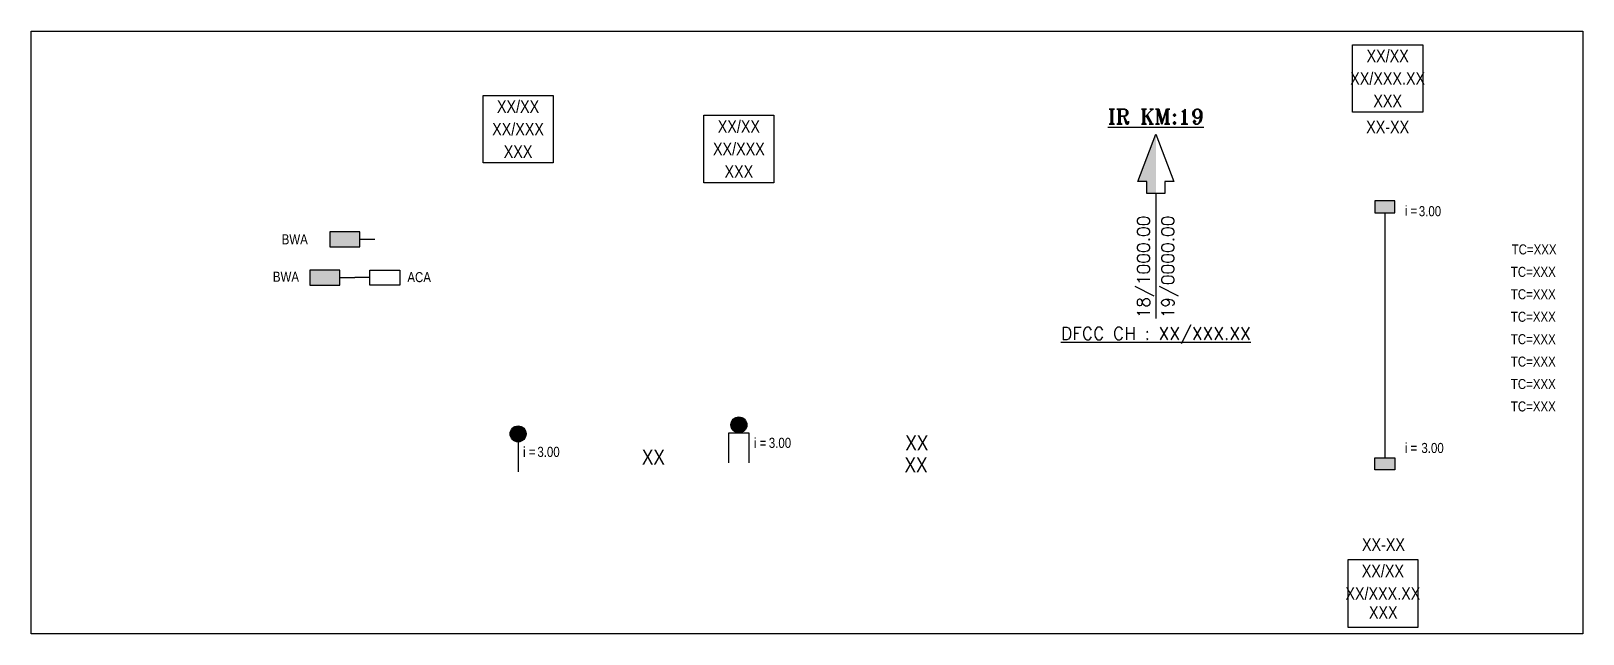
# Model space of a CAD drawing. Header units: metres. Extents: x -21565 to -21410, y 8906 to 8966.
import ezdxf
from ezdxf.enums import TextEntityAlignment as Align

# ---------------------------------------------------------------- set-up
doc = ezdxf.new("R2010")
doc.units = ezdxf.units.M
doc.header["$MEASUREMENT"] = 0
for name, color, linetype in [('OHE-MAIN', 7, 'Continuous'), ('OHE-SYM-IR ANC', 7, 'Continuous'), ('OHE-SYM-IR KM', 7, 'Continuous'), ('OHE-SYM-IR MAST', 7, 'Continuous'), ('OHE-SYM-IR PORTAL', 7, 'Continuous'), ('OHE-SYM-STRUCTURE', 7, 'Continuous')]:
    doc.layers.add(name, color=color, linetype=linetype)
doc.styles.add('AERIAL NARROW-HIDE INFORMATION', font='ARIALN.TTF')
doc.styles.add('AERIAL NARROW-MAIN', font='ARIALN.TTF')
doc.styles.add('ROMANT-GENERAL', font='romant.shx')

# ---------------------------------------------------------------- blocks, each defined once
blk = doc.blocks.new('*U56')
at = {"layer": 'OHE-SYM-IR ANC'}
h = blk.add_hatch(color=256, dxfattribs=at)
h.dxf.hatch_style = 1
h.paths.add_polyline_path([(-1.5, -0.75), (-1.5, 0.75), (-4.5, 0.75), (-4.5, -0.75)])
blk.add_line((-1.5, 0), (0, 0), dxfattribs=at)
blk.add_lwpolyline([(-1.5, -0.75), (-1.5, 0.75), (-4.5, 0.75), (-4.5, -0.75)], close=True, dxfattribs=at)
at = {"layer": 'OHE-SYM-IR ANC', "style": 'AERIAL NARROW-MAIN'}
blk.add_attdef('ANCHOR_TYPE1', text='', height=1, dxfattribs=at).set_placement((-8, 0), align=Align.MIDDLE_CENTER)
at = {"layer": 'OHE-SYM-IR ANC', "style": 'AERIAL NARROW-HIDE INFORMATION', "flags": 1}
for tag, p in [('ANCHOR_NATURE1', (-10.33, -2.51)), ('ANCHOR_FOUNDATION1', (-10.33, -4.21)), ('WIRE_SYSTEM', (-10.39, -6.01))]:
    blk.add_attdef(tag, text='', height=1, dxfattribs=at).set_placement(p, align=Align.MIDDLE_CENTER)
blk = doc.blocks.new('*U57')
at = {"layer": 'OHE-SYM-IR ANC'}
h = blk.add_hatch(color=256, dxfattribs=at)
h.dxf.hatch_style = 1
h.paths.add_polyline_path([(-1.5, -0.75), (-1.5, 0.75), (-4.5, 0.75), (-4.5, -0.75)])
for p in [(-1.5, 0), (1.5, 0)]:
    blk.add_line(p, (0, 0), dxfattribs=at)
for points in [[(-1.5, -0.75), (-1.5, 0.75), (-4.5, 0.75), (-4.5, -0.75)], [(1.5, -0.75), (1.5, 0.75), (4.5, 0.75), (4.5, -0.75)]]:
    blk.add_lwpolyline(points, close=True, dxfattribs=at)
at = {"layer": 'OHE-SYM-IR ANC', "style": 'AERIAL NARROW-MAIN'}
for tag, p in [('ANCHOR_TYPE1', (-8.82, -2.36)), ('ANCHOR_TYPE2', (8.42, -2.52))]:
    blk.add_attdef(tag, text='', height=1, dxfattribs=at).set_placement(p, align=Align.MIDDLE_CENTER)
at = {"layer": 'OHE-SYM-IR ANC', "style": 'AERIAL NARROW-HIDE INFORMATION', "flags": 1}
for tag, p in [('ANCHOR_NATURE1', (-8.82, -5.11)), ('ANCHOR_NATURE2', (8.42, -5.11)), ('ANCHOR_FOUNDATION1', (-8.82, -6.49)), ('ANCHOR_FOUNDATION2', (8.42, -6.41)), ('WIRE_SYSTEM1', (-8.94, -8)), ('WIRE_SYSTEM2', (8.37, -8))]:
    blk.add_attdef(tag, text='', height=1, dxfattribs=at).set_placement(p, align=Align.MIDDLE_CENTER)
blk = doc.blocks.new('IR_KM_STONE')
at = {"layer": 'OHE-SYM-IR KM'}
h = blk.add_hatch(color=256, dxfattribs=at)
h.dxf.hatch_style = 1
h.paths.add_polyline_path([(0, 0), (-1.8, -4.74), (-0.89, -4.74), (-0.89, -5.93), (0, -5.93)])
blk.add_line((0, -5.93), (0, -18.43), dxfattribs=at)
blk.add_lwpolyline([(-0.89, -4.74), (-1.8, -4.74), (0, 0), (1.8, -4.74), (0.89, -4.74), (0.89, -5.93), (-0.89, -5.93)], close=True, dxfattribs=at)
at = {"layer": 'OHE-SYM-IR KM', "style": 'ROMANT-GENERAL'}
blk.add_attdef('KM', text='', height=1.5, dxfattribs=at).set_placement((0, 1), align=Align.CENTER)
for tag, p in [('RIGHT_KM', (1.82, -18.43)), ('LEFT_KM', (-0.61, -18.43))]:
    blk.add_attdef(tag, p, '', height=1.25, rotation=90, dxfattribs=at)
blk.add_attdef('DFCC_CHAINAGE', text='', height=1.25, dxfattribs=at).set_placement((0, -19.93), align=Align.MIDDLE_CENTER)
blk = doc.blocks.new('*U54')
at = {"layer": 'OHE-SYM-IR MAST'}
h = blk.add_hatch(color=256, dxfattribs=at)
h.dxf.hatch_style = 1
h.paths.add_polyline_path([(0.8, 0.8, 1), (-0.8, 0.8, 1)])
blk.add_line((0, 0), (0, -3), dxfattribs=at)
blk.add_lwpolyline([(-3.5, 34.62), (3.5, 34.62), (3.5, 27.87), (-3.5, 27.87)], close=True, dxfattribs=at)
blk.add_circle((0, 0.8), 0.8, dxfattribs=at)
at = {"layer": 'OHE-SYM-IR MAST', "style": 'AERIAL NARROW-MAIN'}
blk.add_text('i =', height=1, dxfattribs=at).set_placement((0.5, -1.5))
for tag, height, p in [('MAST_NUMBER1', 1.25, (0, 33.5)), ('MAST_CHAINAGE1', 1.25, (0, 31.25)), ('MAST_TYPE1', 1.25, (0, 29)), ('SPAN1', 1.5, (13.52, -1.53))]:
    blk.add_attdef(tag, text='', height=height, dxfattribs=at).set_placement(p, align=Align.MIDDLE_CENTER)
blk.add_attdef('IMPLANTATION1', (1.93, -1.5), '', height=1, dxfattribs=at)
blk = doc.blocks.new('*U55')
at = {"layer": 'OHE-SYM-IR MAST'}
h = blk.add_hatch(color=256, dxfattribs=at)
h.dxf.hatch_style = 1
h.paths.add_polyline_path([(0.8, 0.8, 1), (-0.8, 0.8, 1)])
blk.add_lwpolyline([(-3.5, 31.75), (3.5, 31.75), (3.5, 25), (-3.5, 25)], close=True, dxfattribs=at)
blk.add_lwpolyline([(-1, -3), (-1, 0), (1, 0), (1, -3)], dxfattribs=at)
blk.add_circle((0, 0.8), 0.8, dxfattribs=at)
at = {"layer": 'OHE-SYM-IR MAST', "style": 'AERIAL NARROW-MAIN'}
blk.add_text('i =', height=1, dxfattribs=at).set_placement((1.5, -1.5))
for tag, height, p in [('MAST_NUMBER1', 1.25, (0, 30.62)), ('CHAINAGE1', 1.25, (0, 28.38)), ('MAST_TYPE1', 1.25, (0, 26.12)), ('SPAN1', 1.5, (17.78, -1)), ('SPAN2', 1.5, (17.7, -3.19))]:
    blk.add_attdef(tag, text='', height=height, dxfattribs=at).set_placement(p, align=Align.MIDDLE_CENTER)
blk.add_attdef('IMPLANTATION1', (2.99, -1.49), '', height=1, dxfattribs=at)
blk = doc.blocks.new('*U67')
at = {"layer": 'OHE-SYM-STRUCTURE', "linetype": 'ByBlock', "lineweight": -2}
h = blk.add_hatch(color=0, dxfattribs=at)
h.dxf.hatch_style = 1
h.paths.add_polyline_path([(-1, 24.5), (1, 24.5), (1, 25.7), (-1, 25.7)])
h = blk.add_hatch(color=0, dxfattribs=at)
h.dxf.hatch_style = 1
h.paths.add_polyline_path([(-1, -1.2), (1, -1.2), (1, 0), (-1, 0)])
at = {"layer": 'OHE-SYM-IR PORTAL', "linetype": 'ByBlock', "lineweight": -2}
blk.add_line((0, 24.5, 0), (0, 0), dxfattribs=at)
at = {"layer": 'OHE-SYM-IR PORTAL', "linetype": 'ByBlock', "lineweight": -2, "elevation": 0}
for points in [[(-3.21, 41.29), (3.79, 41.29), (3.79, 34.54), (-3.21, 34.54)], [(-1, 24.5), (1, 24.5), (1, 25.7), (-1, 25.7), (-1, 24.5)], [(-1, 0), (1, 0), (1, -1.2), (-1, -1.2)]]:
    blk.add_lwpolyline(points, close=True, dxfattribs=at)
at = {"layer": 'OHE-SYM-IR PORTAL', "linetype": 'ByBlock', "lineweight": -2}
blk.add_lwpolyline([(-3.68, -16.92), (3.32, -16.92), (3.32, -10.17), (-3.68, -10.17)], close=True, dxfattribs=at)
at = {"layer": 'OHE-SYM-IR PORTAL', "linetype": 'ByBlock', "lineweight": -2, "style": 'AERIAL NARROW-MAIN'}
for p in [(2, 24.2, 0), (2, 0.5, 0)]:
    blk.add_text('i =', height=1, dxfattribs=at).set_placement(p)
for tag, height, p in [('CS1', 1.25, (0, 56.63, 0)), ('MAST_NUMBER1', 1.25, (0.29, 40.17, 0)), ('CHAINAGE1', 1.25, (0.29, 37.92, 0)), ('MAST_TYPE1', 1.25, (0.29, 35.67, 0)), ('TC1', 1, (14.92, 20.84, 0)), ('TC2', 1, (14.85, 18.6, 0)), ('TC3', 1, (14.84, 16.36, 0)), ('TC4', 1, (14.85, 14.12, 0)), ('TC5', 1, (14.84, 11.87, 0)), ('TC6', 1, (14.84, 9.63, 0)), ('TC7', 1, (14.84, 7.39, 0)), ('TC8', 1, (14.84, 5.15, 0)), ('MAST_NUMBER2', 1.25, (-0.18, -11.3)), ('CHAINAGE2', 1.25, (-0.18, -13.55)), ('MAST_TYPE2', 1.25, (-0.15, -15.44)), ('CS2', 1.25, (0, -32.12, 0))]:
    blk.add_attdef(tag, text='', height=height, dxfattribs=at).set_placement(p, align=Align.MIDDLE_CENTER)
for tag, p in [('IMPLANTATION1', (3.4, 24.16, 0)), ('IMPLANTATION2', (3.66, 0.5, 0))]:
    blk.add_attdef(tag, p, '', height=1, dxfattribs=at)

msp = doc.modelspace()

# ---------------------------------------------------------------- linework, layer by layer
at = {"layer": 'OHE-MAIN'}
msp.add_lwpolyline([(-21564.6, 8966.35), (-21409.55, 8966.35), (-21409.55, 8906.1), (-21564.6, 8906.1)], close=True, dxfattribs=at)

# ---------------------------------------------------------------- block references
ref = msp.add_blockref('*U67', (-21429.35, 8923.69), dxfattribs=at)
ref.add_attrib('IMPLANTATION1', '3.00', (-21425.95, 8947.85, 0), dxfattribs={"layer": 'OHE-SYM-IR PORTAL', "linetype": 'ByBlock', "lineweight": -2, "height": 1, "style": 'AERIAL NARROW-MAIN'})
ref.add_attrib('IMPLANTATION2', '3.00', (-21425.69, 8924.19, 0), dxfattribs={"layer": 'OHE-SYM-IR PORTAL', "linetype": 'ByBlock', "lineweight": -2, "height": 1, "style": 'AERIAL NARROW-MAIN'})
ref.add_attrib('MAST_NUMBER1', 'XX/XX', dxfattribs={"layer": 'OHE-SYM-IR PORTAL', "linetype": 'ByBlock', "lineweight": -2, "height": 1.25, "style": 'AERIAL NARROW-MAIN'}).set_placement((-21429.06, 8963.86, 0), align=Align.MIDDLE_CENTER)
ref.add_attrib('CHAINAGE1', 'XX/XXX.XX', dxfattribs={"layer": 'OHE-SYM-IR PORTAL', "linetype": 'ByBlock', "lineweight": -2, "height": 1.25, "style": 'AERIAL NARROW-MAIN'}).set_placement((-21429.06, 8961.61, 0), align=Align.MIDDLE_CENTER)
ref.add_attrib('MAST_TYPE1', 'XXX', dxfattribs={"layer": 'OHE-SYM-IR PORTAL', "linetype": 'ByBlock', "lineweight": -2, "height": 1.25, "style": 'AERIAL NARROW-MAIN'}).set_placement((-21429.06, 8959.36, 0), align=Align.MIDDLE_CENTER)
ref.add_attrib('MAST_NUMBER2', 'XX/XX', dxfattribs={"layer": 'OHE-SYM-IR PORTAL', "linetype": 'ByBlock', "lineweight": -2, "height": 1.25, "style": 'AERIAL NARROW-MAIN'}).set_placement((-21429.54, 8912.39), align=Align.MIDDLE_CENTER)
ref.add_attrib('CHAINAGE2', 'XX/XXX.XX', dxfattribs={"layer": 'OHE-SYM-IR PORTAL', "linetype": 'ByBlock', "lineweight": -2, "height": 1.25, "style": 'AERIAL NARROW-MAIN'}).set_placement((-21429.54, 8910.14), align=Align.MIDDLE_CENTER)
ref.add_attrib('MAST_TYPE2', 'XXX', dxfattribs={"layer": 'OHE-SYM-IR PORTAL', "linetype": 'ByBlock', "lineweight": -2, "height": 1.25, "style": 'AERIAL NARROW-MAIN'}).set_placement((-21429.5, 8908.25), align=Align.MIDDLE_CENTER)
ref.add_attrib('CS1', 'XX-XX', dxfattribs={"layer": 'OHE-SYM-IR PORTAL', "linetype": 'ByBlock', "lineweight": -2, "height": 1.25, "style": 'AERIAL NARROW-MAIN'}).set_placement((-21429.06, 8956.76, 0), align=Align.MIDDLE_CENTER)
ref.add_attrib('CS2', 'XX-XX', dxfattribs={"layer": 'OHE-SYM-IR PORTAL', "linetype": 'ByBlock', "lineweight": -2, "height": 1.25, "style": 'AERIAL NARROW-MAIN'}).set_placement((-21429.48, 8915.03, 0), align=Align.MIDDLE_CENTER)
ref.add_attrib('TC1', 'TC=XXX', dxfattribs={"layer": 'OHE-SYM-IR PORTAL', "linetype": 'ByBlock', "lineweight": -2, "height": 1, "style": 'AERIAL NARROW-MAIN'}).set_placement((-21414.43, 8944.53, 0), align=Align.MIDDLE_CENTER)
ref.add_attrib('TC2', 'TC=XXX', dxfattribs={"layer": 'OHE-SYM-IR PORTAL', "linetype": 'ByBlock', "lineweight": -2, "height": 1, "style": 'AERIAL NARROW-MAIN'}).set_placement((-21414.51, 8942.29, 0), align=Align.MIDDLE_CENTER)
ref.add_attrib('TC3', 'TC=XXX', dxfattribs={"layer": 'OHE-SYM-IR PORTAL', "linetype": 'ByBlock', "lineweight": -2, "height": 1, "style": 'AERIAL NARROW-MAIN'}).set_placement((-21414.51, 8940.05, 0), align=Align.MIDDLE_CENTER)
ref.add_attrib('TC4', 'TC=XXX', dxfattribs={"layer": 'OHE-SYM-IR PORTAL', "linetype": 'ByBlock', "lineweight": -2, "height": 1, "style": 'AERIAL NARROW-MAIN'}).set_placement((-21414.51, 8937.8, 0), align=Align.MIDDLE_CENTER)
ref.add_attrib('TC5', 'TC=XXX', dxfattribs={"layer": 'OHE-SYM-IR PORTAL', "linetype": 'ByBlock', "lineweight": -2, "height": 1, "style": 'AERIAL NARROW-MAIN'}).set_placement((-21414.51, 8935.56, 0), align=Align.MIDDLE_CENTER)
ref.add_attrib('TC6', 'TC=XXX', dxfattribs={"layer": 'OHE-SYM-IR PORTAL', "linetype": 'ByBlock', "lineweight": -2, "height": 1, "style": 'AERIAL NARROW-MAIN'}).set_placement((-21414.51, 8933.32, 0), align=Align.MIDDLE_CENTER)
ref.add_attrib('TC7', 'TC=XXX', dxfattribs={"layer": 'OHE-SYM-IR PORTAL', "linetype": 'ByBlock', "lineweight": -2, "height": 1, "style": 'AERIAL NARROW-MAIN'}).set_placement((-21414.51, 8931.08, 0), align=Align.MIDDLE_CENTER)
ref.add_attrib('TC8', 'TC=XXX', dxfattribs={"layer": 'OHE-SYM-IR PORTAL', "linetype": 'ByBlock', "lineweight": -2, "height": 1, "style": 'AERIAL NARROW-MAIN'}).set_placement((-21414.51, 8928.84, 0), align=Align.MIDDLE_CENTER)
for name, p, values in [('*U54', (-21515.94, 8925.3), {'IMPLANTATION1': '3.00', 'SPAN1': 'XX', 'MAST_NUMBER1': 'XX/XX', 'MAST_CHAINAGE1': 'XX/XXX', 'MAST_TYPE1': 'XXX'}), ('*U55', (-21493.88, 8926.19), {'IMPLANTATION1': '3.00', 'SPAN1': 'XX', 'SPAN2': 'XX', 'MAST_NUMBER1': 'XX/XX', 'CHAINAGE1': 'XX/XXX', 'MAST_TYPE1': 'XXX'}), ('IR_KM_STONE', (-21452.22, 8956.06), {'KM': '%%UIR KM:19', 'LEFT_KM': '18/1000.00', 'RIGHT_KM': '19/0000.00', 'DFCC_CHAINAGE': '%%UDFCC CH : XX/XXX.XX'}), ('*U56', (-21530.25, 8945.54), {'ANCHOR_TYPE1': 'BWA'})]:
    msp.add_blockref(name, p, dxfattribs=at).add_auto_attribs(values)
ref = msp.add_blockref('*U57', (-21532.24, 8941.72), dxfattribs=at)
ref.add_attrib('ANCHOR_TYPE2', 'ACA', dxfattribs={"layer": 'OHE-SYM-IR ANC', "height": 1, "style": 'AERIAL NARROW-MAIN'}).set_placement((-21525.82, 8941.76), align=Align.MIDDLE_CENTER)
ref.add_attrib('ANCHOR_TYPE1', 'BWA', dxfattribs={"layer": 'OHE-SYM-IR ANC', "height": 1, "style": 'AERIAL NARROW-MAIN'}).set_placement((-21539.13, 8941.8), align=Align.MIDDLE_CENTER)

doc.saveas('drawing.dxf')
